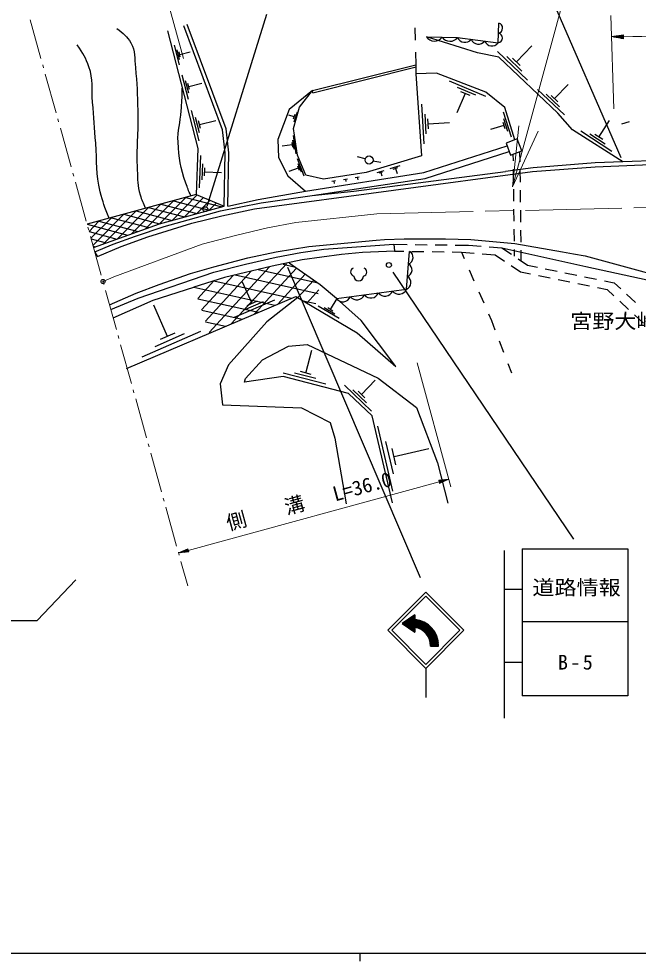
# Model space of a CAD drawing. Units: millimetres, scale not verified. Extents: x 40000 to 680000, y 20000 to 380000.
# Drawn here: x 225537 to 302634, y 204000 to 321328 of the extents above; entities that cross this region are included whole.
import ezdxf
from ezdxf.enums import TextEntityAlignment as Align

# ---------------------------------------------------------------- set-up
doc = ezdxf.new("R2010")
doc.units = ezdxf.units.MM
doc.header["$LTSCALE"] = 1000
doc.header["$PDMODE"] = 32
doc.header["$PDSIZE"] = 500
doc.linetypes.add('CHAIN', pattern=[18.5, 12, -1.5, 3.5, -1.5])
for name, color, linetype, lineweight in [('M-BGD', 7, 'Continuous', 25), ('M-BGD-HTXT', 7, 'Continuous', 13), ('M-BMK', 2, 'CHAIN', 13), ('M-STR-HTXT', 7, 'Continuous', 13), ('M-STR-STRC', 7, 'Continuous', 25), ('M-TTL-BAND', 7, 'Continuous', 25)]:
    doc.layers.add(name, color=color, linetype=linetype, lineweight=lineweight)
doc.layers.add('M-OTRS', color=6, linetype='Continuous')
doc.styles.add('ＭＳ ゴシック', font='')
doc.styles.get('ＭＳ ゴシック').set_extended_font_data('MS Gothic')

# ---------------------------------------------------------------- blocks, each defined once
blk = doc.blocks.new('open_arrow')
at = {"color": 0, "linetype": 'Continuous', "lineweight": -2}
blk.add_lwpolyline([(7.5, 1.25), (0, 0), (7.5, -1.25)], dxfattribs=at)

msp = doc.modelspace()

# ---------------------------------------------------------------- hatches: boundary and pattern name
at = {"layer": 'M-STR-STRC'}
h = msp.add_hatch(dxfattribs=at)
h.set_pattern_fill('USER', color=256, style=0, pattern_type=2)
h.set_pattern_definition([(45, (842018, 351422), (-70.71068, 70.71068), []), (135, (842018, 351422), (-70.71068, -70.71068), [])])
h.paths.add_polyline_path([(277779, 243236, 0.39588), (274823, 246547), (274823, 247131), (273259, 246044), (274823, 244958), (274823, 245542, -0.38773), (276779, 243236)])

# ---------------------------------------------------------------- linework, layer by layer
at = {"layer": 'M-BGD'}
for p, q in [((274849, 320189), (274880, 318690)), ((245550, 315607), (244924, 318031)), ((287475, 315976), (289386, 317976)), ((245555, 316255), (245242, 317467)), ((245638, 316600), (245482, 317205)), ((245560, 316902), (246852, 317237)), ((274911, 317190), (274944, 315603)), ((288872, 313684), (285123, 317268)), ((288174, 314830), (286299, 316622)), ((287944, 315528), (287006, 316424)), ((262083, 312390), (274944, 315603)), ((262144, 312129), (275005, 315342)), ((274944, 315603), (274943, 314486)), ((246671, 311270), (245882, 314324)), ((246678, 312086), (246283, 313613)), ((246782, 312520), (246585, 313284)), ((246684, 312902), (248313, 313323)), ((279091, 313624), (283635, 311689)), ((262144, 312129), (262083, 312390)), ((280098, 312837), (282370, 311870)), ((280537, 312293), (281673, 311809)), ((293449, 309357), (290119, 312540)), ((292209, 311392), (293906, 313168)), ((281105, 312051), (280073, 309627)), ((292829, 310375), (291164, 311966)), ((292625, 310994), (291792, 311790)), ((248001, 306125), (247018, 309927)), ((276014, 305758), (275693, 310686)), ((285839, 309755), (286827, 306623)), ((248009, 307141), (247518, 309042)), ((248140, 307682), (247894, 308632)), ((248017, 308157), (250045, 308681)), ((259811, 309134), (259161, 309355)), ((259914, 309438), (259707, 308829)), ((260180, 309688), (259766, 308470)), ((276262, 307011), (276102, 309475)), ((276551, 307649), (276470, 308881)), ((285878, 308906), (286371, 307340)), ((297744, 306599), (299081, 308660)), ((276510, 308265), (279139, 308436)), ((285916, 308057), (284245, 307531)), ((285792, 308449), (286039, 307666)), ((301533, 308493), (300581, 308213)), ((259617, 306228), (259780, 305088)), ((259687, 306820), (260014, 304540)), ((287571, 306369), (286187, 305829)), ((288147, 304893), (287571, 306369)), ((299342, 304830), (295478, 307337)), ((298543, 305715), (296611, 306968)), ((298227, 306286), (297261, 306912)), ((259547, 305637), (258330, 305462)), ((259506, 305922), (259587, 305352)), ((286187, 305829), (286763, 304353)), ((248043, 300303), (248198, 304299)), ((260200, 303930), (261010, 301773)), ((268651, 303888), (267689, 304160)), ((286763, 304353), (288147, 304893)), ((287051, 304465), (287061, 303628)), ((287881, 304789), (287896, 303507)), ((333018, 304558), (300736, 303532)), ((248348, 301292), (248425, 303290)), ((248634, 301781), (248673, 302780)), ((260317, 302744), (259167, 302312)), ((260216, 303013), (260418, 302474)), ((260258, 303337), (260663, 302259)), ((269624, 303660), (270607, 303475)), ((271766, 302690), (272992, 303060)), ((272122, 302619), (272735, 302804)), ((272429, 302712), (272626, 302058)), ((300736, 303532), (300581, 303677)), ((248653, 302280), (250785, 302198)), ((267416, 301581), (267910, 301661)), ((267663, 301621), (267717, 301292)), ((270146, 302201), (270997, 302458)), ((270393, 302152), (270818, 302280)), ((270606, 302216), (270743, 301763)), ((287073, 302628), (287091, 301128)), ((287908, 302507), (287926, 301007)), ((264503, 301108), (264973, 301184)), ((264738, 301146), (264789, 300833)), ((265954, 301343), (266435, 301422)), ((266195, 301382), (266247, 301061)), ((244607, 296236), (247738, 299396)), ((247610, 299449), (251086, 298006)), ((287103, 300128), (287121, 298628)), ((287938, 300007), (287956, 298507)), ((239566, 294558), (243227, 298253)), ((241315, 295186), (244771, 298674)), ((243063, 295814), (246314, 299096)), ((243227, 298253), (247694, 297078)), ((244771, 298674), (249238, 297500)), ((246150, 296657), (248536, 299065)), ((246314, 299096), (250800, 297916)), ((247694, 297078), (249334, 298734)), ((249238, 297500), (250132, 298402)), ((250765, 297905), (250930, 298071)), ((234765, 293122), (238596, 296989)), ((236069, 293302), (240140, 297410)), ((237818, 293930), (241684, 297832)), ((238596, 296989), (243063, 295814)), ((240140, 297410), (244607, 296236)), ((241684, 297832), (246150, 296657)), ((287133, 297628), (287151, 296128)), ((287968, 297507), (287986, 296007)), ((234036, 295744), (239075, 294382)), ((234288, 294837), (235509, 296147)), ((234518, 294010), (237053, 296568)), ((235509, 296147), (240405, 294859)), ((237053, 296568), (241734, 295337)), ((234288, 294837), (237746, 293904)), ((287163, 295129), (287181, 293629)), ((287998, 295007), (288016, 293507)), ((234544, 293919), (236416, 293427)), ((234792, 293027), (235087, 292949)), ((272230, 293257), (273863, 293238)), ((272314, 292411), (273472, 292394)), ((274472, 292380), (275972, 292358)), ((274863, 293227), (276363, 293209)), ((276972, 292344), (278472, 292322)), ((277362, 293198), (278862, 293180)), ((279472, 292308), (280630, 292291)), ((279862, 293168), (281495, 293149)), ((280630, 292291), (282224, 292165)), ((280630, 292291), (280992, 291468)), ((281495, 293149), (283089, 293023)), ((284086, 292944), (285680, 292817)), ((285680, 292817), (286860, 292023)), ((287193, 292629), (287203, 291791)), ((288028, 292507), (288044, 291225)), ((283221, 292086), (284815, 291959)), ((284815, 291959), (285994, 291165)), ((287689, 291464), (288868, 290670)), ((248753, 283700), (254468, 289919)), ((249225, 282292), (256738, 290467)), ((251958, 283345), (258842, 290836)), ((254858, 284579), (260088, 290270)), ((255348, 290131), (262592, 288514)), ((258447, 290771), (259804, 290468)), ((275522, 251728), (259011, 290378)), ((281595, 290095), (282198, 288721)), ((286824, 290606), (288003, 289812)), ((288003, 289812), (289230, 289562)), ((288868, 290670), (290095, 290420)), ((291075, 290221), (292545, 289922)), ((247809, 286515), (249818, 288702)), ((248281, 285108), (252199, 289371)), ((249818, 288702), (259477, 286545)), ((252482, 289439), (262797, 287136)), ((257758, 285814), (261161, 289517)), ((260269, 286624), (262235, 288764)), ((290210, 289363), (291680, 289064)), ((292659, 288865), (294129, 288566)), ((293525, 289723), (294995, 289424)), ((295975, 289225), (297445, 288926)), ((298425, 288727), (299651, 288478)), ((247338, 287923), (257424, 285672)), ((254562, 285886), (253394, 288549)), ((261408, 285943), (262900, 287567)), ((295109, 288367), (296579, 288068)), ((297559, 287869), (298786, 287620)), ((298786, 287620), (299617, 286847)), ((299651, 288478), (300464, 287722)), ((247820, 286484), (255372, 284798)), ((257351, 286316), (252358, 284124)), ((264317, 285138), (265147, 286525)), ((282801, 287348), (283404, 285974)), ((301197, 287041), (302296, 286020)), ((244063, 281782), (242354, 285677)), ((255957, 286101), (253460, 285005)), ((255187, 286160), (253938, 285612)), ((260950, 286217), (262494, 285872)), ((265409, 284012), (262809, 285570)), ((264863, 284575), (263563, 285354)), ((264642, 284943), (263992, 285333)), ((300350, 286166), (301448, 285145)), ((248303, 285044), (253319, 283924)), ((284008, 284601), (284369, 283778)), ((302181, 284464), (303280, 283443)), ((248785, 283604), (251267, 283050)), ((284369, 283778), (284811, 282624)), ((248142, 282411), (240839, 279206)), ((246103, 282097), (242451, 280494)), ((244976, 282183), (243150, 281382)), ((285347, 281223), (285883, 279822)), ((261276, 277231), (262020, 280076)), ((286419, 278421), (286860, 277268)), ((263758, 275823), (258423, 277216)), ((262517, 276527), (259850, 277224)), ((261943, 277057), (260609, 277405)), ((253640, 276106), (253736, 276563)), ((268181, 274551), (269887, 276359)), ((269449, 272500), (266060, 275699)), ((268815, 273526), (267121, 275125)), ((268605, 274152), (267758, 274951)), ((272112, 262512), (270222, 270618)), ((272180, 264665), (271235, 268717)), ((272484, 265804), (272012, 267830)), ((272248, 266817), (276571, 267825))]:
    msp.add_line(p, q, dxfattribs=at)
for points in [[(251086, 298006), (251242, 304628), (250902, 307521), (246076, 320455)], [(251534, 297996), (251691, 304649), (251341, 307627), (246496, 320612)], [(276280, 319078), (280162, 319019), (285210, 318340), (285284, 320790)], [(244045, 319830), (247831, 305184), (247610, 299449), (234036, 295744)], [(300736, 303532), (294462, 307519), (292639, 309603), (285273, 316570), (282627, 317115), (276280, 319078)], [(287269, 306251), (286021, 310280), (283667, 312184), (277534, 314575), (274943, 314486), (275666, 304285), (268788, 302209), (263474, 301346), (261249, 301877), (260219, 304335), (259721, 307689), (260485, 310313), (262083, 312390), (259175, 310032), (257795, 306301), (257869, 304043), (259005, 301785), (261205, 299866)], [(261205, 299866), (275936, 302176), (286310, 305515)], [(234986, 292330), (235315, 291733), (238278, 293003), (241580, 294189), (247084, 295882), (250809, 296813), (254873, 297660), (289502, 302317), (297290, 302892), (329718, 304264), (330311, 304179), (332004, 304264), (333018, 304558)], [(262070, 299353), (276106, 301459), (286577, 304829)], [(300736, 303532), (297277, 303388), (289557, 302768), (286118, 302311)], [(234986, 292330), (237262, 293257), (240056, 294273), (243612, 295459), (250640, 297406), (255720, 298422), (262070, 299353), (267234, 299861), (286118, 302311)], [(251534, 297996), (255320, 298825), (261205, 299866)], [(234839, 292857), (243063, 295814), (251086, 298006)], [(236839, 285722), (240141, 287161), (243020, 288262), (246914, 289617), (249793, 290463), (254026, 291564), (257582, 292326), (261646, 293003), (270028, 293765), (271044, 293850), (273500, 293935), (278664, 293935), (281797, 293850), (287300, 293342), (293227, 292326), (294582, 292072), (296021, 291818), (310922, 287754), (314478, 286145), (318288, 284198), (326162, 279118), (348345, 259729)], [(237008, 285129), (240395, 286569), (249793, 289786), (253772, 290802), (257582, 291649), (260630, 292241), (263509, 292665), (272230, 293257), (272314, 292411), (268335, 292241), (265710, 291987), (260800, 291310), (257074, 290548), (251125, 289111), (247338, 287923)], [(265065, 286487), (273788, 287664), (274187, 292380)], [(285680, 292817), (296136, 290484), (303760, 288820), (310701, 286794), (313886, 285383)], [(238950, 277808), (260017, 286775), (267634, 282214), (272461, 278052), (268143, 283786), (265065, 286487), (263051, 288192), (259198, 290894)], [(237262, 284113), (242258, 286315), (247338, 287923)], [(260271, 286623), (256413, 283589), (251631, 278259), (250618, 275862), (250884, 273272), (260714, 272895), (264301, 271057), (264866, 269131), (266294, 260961)], [(253736, 276563), (255876, 278866), (259124, 280563), (261412, 280800), (270250, 276608), (275032, 272939), (277671, 266065), (278933, 261016)], [(272039, 261061), (269515, 271888), (266559, 274678), (258423, 276803), (253640, 276106)], [(173922, 251491), (178409, 246432), (227806, 246432), (232622, 251478)]]:
    msp.add_lwpolyline(points, dxfattribs=at)
msp.add_circle((269133, 303752), 500, dxfattribs=at)
for centre, radius, start, end in [((285140, 320181), 626, 279.85561, 76.69388), ((285103, 318956), 626, 279.85561, 76.69388), ((277261, 319755), 1192, 214.62027, 323.63702), ((279202, 319726), 1192, 214.62027, 323.63702), ((281066, 319372), 971, 201.34609, 323.33296), ((282749, 319146), 971, 201.34609, 323.33296), ((284432, 318920), 971, 201.34609, 323.33296), ((273750, 291625), 872, 290.43145, 59.90771), ((267377, 289823), 536, 116.08703, 255.33416), ((268306, 289823), 536, 284.66584, 63.91297), ((273617, 290053), 872, 290.43145, 59.90771), ((267841, 289305), 600, 180, 0), ((273484, 288481), 872, 290.43145, 59.90771), ((272846, 288066), 1025, 218.48316, 336.87886), ((265868, 287125), 1025, 218.48316, 336.87886), ((267612, 287360), 1025, 218.48316, 336.87886), ((269357, 287596), 1025, 218.48316, 336.87886), ((271101, 287831), 1025, 218.48316, 336.87886)]:
    msp.add_arc(centre, radius, start, end, dxfattribs=at)
for points, knots in [([(237720, 320116), (238569, 319518), (238984, 319169), (239480, 318323), (240094, 317276), (239913, 316474), (240045, 315267), (240272, 313188), (240291, 312011), (240344, 309920), (240418, 307015), (240126, 305383), (240278, 302481), (240340, 301280), (240291, 300574), (240643, 299425), (240851, 298744), (240952, 298468), (241319, 297732)], [0, 0, 0, 0, 1, 1, 1, 2, 2, 2, 3, 3, 3, 4, 4, 4, 5, 5, 5, 6, 6, 6, 6]), ([(236800, 296499), (236177, 297947), (236018, 298472), (235672, 299783), (235068, 302076), (235311, 303465), (235108, 305828), (234935, 307831), (234885, 308956), (234709, 310959), (234558, 312674), (234843, 313723), (234261, 315343), (233852, 316482), (233585, 316972), (232816, 318083)], [0, 0, 0, 0, 1, 1, 1, 2, 2, 2, 3, 3, 3, 4, 4, 4, 5, 5, 5, 5]), ([(246967, 299274), (246626, 299996), (246549, 300247), (246322, 300887), (245645, 302790), (245484, 303952), (245359, 305968), (245263, 307504), (245655, 308352), (245757, 309887), (245831, 310985), (245849, 311352), (245888, 312702)], [0, 0, 0, 0, 1, 1, 1, 2, 2, 2, 3, 3, 3, 4, 4, 4, 4])]:
    msp.add_open_spline(points, degree=3, knots=knots, dxfattribs=at)
at = {"layer": 'M-BGD-HTXT'}
for p, q in [((226954, 321203), (228294, 316386)), ((228508, 315616), (228615, 315230)), ((228830, 314460), (230170, 309642)), ((230384, 308872), (230491, 308486)), ((230706, 307716), (232046, 302899)), ((232260, 302128), (232367, 301742)), ((232582, 300972), (233922, 296155)), ((234136, 295384), (234243, 294999)), ((234458, 294228), (235798, 289411)), ((236012, 288640), (236119, 288255)), ((236334, 287484), (237674, 282667)), ((237888, 281896), (237995, 281511)), ((238210, 280740), (239550, 275923)), ((239764, 275152), (239871, 274767)), ((240086, 273996), (241426, 269179)), ((241640, 268408), (241748, 268023)), ((241962, 267252), (243302, 262435)), ((243516, 261664), (243624, 261279)), ((243838, 260508), (245178, 255691)), ((245392, 254920), (245500, 254535)), ((245714, 253764), (246555, 250743))]:
    msp.add_line(p, q, dxfattribs=at)
at = {"layer": 'M-BMK'}
msp.add_lwpolyline([(236017, 288623), (237376, 289195), (248354, 293257), (252502, 294358), (256482, 295289), (260038, 295967), (270113, 297067), (326030, 298331)], dxfattribs=at)
at = {"layer": 'M-OTRS'}
msp.add_point((236017, 288623), dxfattribs=at)
at = {"layer": 'M-STR-HTXT'}
for p, q in [((246049, 316391), (242547, 329090)), ((299601, 310142), (299230, 321740)), ((299314, 319111), (300817, 319344)), ((300814, 319144), (299614, 319158)), ((299915, 319204), (300815, 319194)), ((300816, 319244), (300216, 319251)), ((300516, 319298), (300816, 319294)), ((300811, 318844), (300817, 319344)), ((299314, 319111), (300811, 318844)), ((299314, 319111), (300814, 319094)), ((300813, 319044), (299613, 319058)), ((299913, 319004), (300813, 318994)), ((300812, 318944), (300212, 318951)), ((300512, 318898), (300812, 318894)), ((275110, 278482), (279327, 263048)), ((279063, 264012), (277803, 263884)), ((279063, 264012), (277858, 263683)), ((279063, 264012), (277912, 263482)), ((246626, 255149), (277858, 263683)), ((277803, 263884), (277912, 263482)), ((278055, 263909), (277814, 263844)), ((277825, 263803), (278307, 263935)), ((278559, 263961), (277836, 263763)), ((277847, 263723), (278811, 263987)), ((277868, 263643), (278833, 263906)), ((278603, 263800), (277879, 263602)), ((277890, 263562), (278373, 263694)), ((278143, 263588), (277901, 263522)), ((245420, 254820), (246571, 255350)), ((245420, 254820), (246626, 255149)), ((245420, 254820), (246681, 254948)), ((246615, 255189), (245651, 254926)), ((246637, 255109), (245673, 254845)), ((245881, 255032), (246604, 255230)), ((245925, 254871), (246648, 255069)), ((246593, 255270), (246111, 255138)), ((246659, 255029), (246177, 254897)), ((246341, 255244), (246582, 255310)), ((246429, 254922), (246670, 254988)), ((246681, 254948), (246571, 255350))]:
    msp.add_line(p, q, dxfattribs=at)
msp.add_lwpolyline([(287000, 300431), (295871, 333090), (327672, 333090)], dxfattribs=at)
msp.add_arc((300299, 407289), 88184, 270.33472, 294.15951, dxfattribs=at)
at = {"layer": 'M-STR-STRC'}
for p, q in [((291487, 324758), (300463, 304044)), ((248989, 298012), (256423, 321919)), ((294637, 256553), (272132, 289794)), ((286016, 234273), (286016, 255144)), ((288198, 255330), (301332, 255330)), ((288198, 255330), (288198, 237030)), ((301332, 255330), (301332, 237030)), ((271457, 245193), (276194, 249931)), ((276194, 249931), (280932, 245193)), ((286016, 250298), (288198, 250298)), ((271952, 245193), (276194, 249436)), ((276194, 249436), (280437, 245193)), ((274823, 247131), (273259, 246044)), ((274823, 247131), (274823, 246547)), ((273259, 246044), (274823, 244958)), ((274823, 245542), (274823, 244958)), ((301332, 246263), (288198, 246263)), ((271457, 245193), (276194, 240455)), ((271952, 245193), (276194, 240950)), ((276194, 240950), (280437, 245193)), ((276194, 240455), (280932, 245193)), ((276779, 243236), (277779, 243236)), ((286016, 241231), (288198, 241231)), ((276194, 240455), (276194, 236820)), ((301332, 237030), (288198, 237030))]:
    msp.add_line(p, q, dxfattribs=at)
for centre in [(248748, 297628), (271605, 290673)]:
    msp.add_circle(centre, 305, dxfattribs=at)
for radius, start, end in [(3242, 358.56476, 84.95584), (2242, 357.9245, 82.69614)]:
    msp.add_arc((274537, 243317), radius, start, end, dxfattribs=at)
at = {"layer": 'M-TTL-BAND'}
for p, q in [((40000, 205000), (579000, 205000)), ((268000, 205000), (268000, 204000))]:
    msp.add_line(p, q, dxfattribs=at)

# ---------------------------------------------------------------- block references
at = {"layer": 'M-STR-HTXT', "xscale": 1000, "yscale": 1000, "rotation": 74.8}
msp.add_blockref('open_arrow', (287000, 300431), dxfattribs=at)

# ---------------------------------------------------------------- texts
at = {"layer": 'M-BGD', "style": 'ＭＳ ゴシック', "width": 1.1}
msp.add_text('宮野大峠バス', height=1833, dxfattribs=at).set_placement((302420, 282230), align=Align.BOTTOM_CENTER)
at = {"layer": 'M-STR-HTXT', "style": 'ＭＳ ゴシック'}
msp.add_text('側\u3000\u3000溝   L=36.0', height=1833, rotation=15.283, dxfattribs=at).set_placement((262031, 259877), align=Align.BOTTOM_CENTER)
at = {"layer": 'M-STR-STRC', "style": 'ＭＳ ゴシック', "width": 1.1}
msp.add_text('道路情報', height=1833, dxfattribs=at).set_placement((294965, 249057), align=Align.BOTTOM_CENTER)
at = {"layer": 'M-STR-STRC', "insert": (294965, 240274), "char_height": 1833, "attachment_point": 8, "style": 'ＭＳ ゴシック'}
msp.add_mtext('\\T1.24;B-5', dxfattribs=at)

doc.saveas('drawing.dxf')
